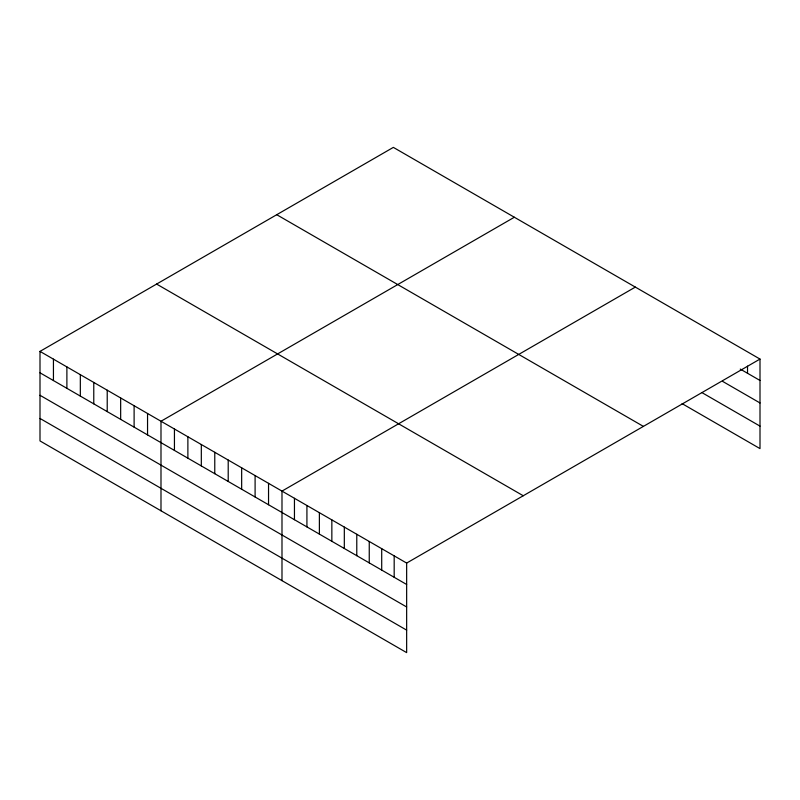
<?xml version="1.0" encoding="UTF-8"?>
<svg xmlns="http://www.w3.org/2000/svg" width="800" height="800" viewBox="0 0 800 800"><rect width="100%" height="100%" fill="white"/><g stroke="black" fill="none" stroke-linecap="round" stroke-linejoin="round"><path stroke-width="1.2" d="M40 351.39L406.65 563.07L406.65 652.62L40 440.93L40 351.39L393.35 147.38L760 359.07L760 448.61L682.09 403.63M514.35 217.24L160.99 421.25L160.99 510.79M635.34 287.09L281.99 491.1L281.99 580.64M406.65 563.07L760 359.07M740.26 369.08L760 380.47M722.6 381.37L760 402.96M701.83 392.54L760 426.12M276.75 214.71L643.39 426.39M156.61 284.07L523.25 495.75M40 372.8L406.65 584.48M40 395.28L406.65 606.97M40 418.45L406.65 630.13M747.53 366.14L747.53 373.28M394.18 555.88L394.18 577.28M381.71 548.68L381.71 570.09M369.25 541.48L369.25 562.89M356.78 534.28L356.78 555.69M344.32 527.09L344.32 548.49M331.85 519.89L331.85 541.3M319.38 512.69L319.38 534.1M306.92 505.5L306.92 526.9M294.45 498.3L294.45 519.71M268.54 483.34L268.54 504.75M255.1 475.58L255.1 496.99M241.66 467.82L241.66 489.22M228.21 460.05L228.21 481.46M214.77 452.29L214.77 473.7M201.32 444.53L201.32 465.94M187.88 436.77L187.88 458.18M174.44 429.01L174.44 450.42M147.55 413.48L147.55 434.89M134.11 405.72L134.11 427.13M120.66 397.96L120.66 419.37M107.22 390.2L107.22 411.61M93.77 382.44L93.77 403.85M80.33 374.68L80.33 396.08M66.89 366.91L66.89 388.32M53.44 359.15L53.44 380.56"/></g></svg>
